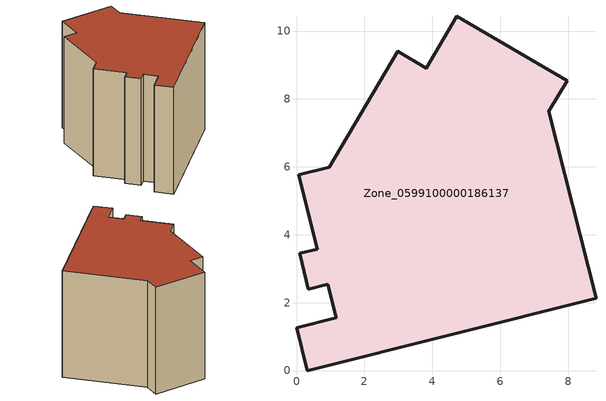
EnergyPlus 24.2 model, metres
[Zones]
Zone_0599100000186137
 floor ground (C_G): 0.96,5.99 2.98,9.41 3.82,8.91 4.72,10.43 7.97,8.53 7.43,7.63 8.82,2.13 0.32,0 0,1.26 1.17,1.55 0.92,2.55 0.35,2.4 0.09,3.45 0.61,3.57 0.07,5.77 z0
 wall outside (C_F): 0,1.26 0.32,0 8.82,2.13 7.43,7.63 7.97,8.53 4.72,10.43 3.82,8.91 2.98,9.41 0.96,5.99 0.07,5.77 0.61,3.57 0.09,3.45 0.35,2.4 0.92,2.55 1.17,1.55 0,1.26 z0:7.99
 roof outside (C_R): 1.17,1.55 0,1.26 0.32,0 8.82,2.13 7.43,7.63 7.97,8.53 4.72,10.43 3.82,8.91 2.98,9.41 0.96,5.99 0.07,5.77 0.61,3.57 0.09,3.45 0.35,2.4 0.92,2.55 z7.99
[BUILDING]
Pand.0599100000186137: North Axis=0; Terrain=City; Loads Convergence Tolerance Value=0.04; Temperature Convergence Tolerance Value=0.4; Solar Distribution=FullExterior; Maximum Number of Warmup Days=25; Minimum Number of Warmup Days=1
[Site:Location]
Rotterdam.The.Hague.AP_ZH_NLD Design_Conditions: Latitude=51.96; Longitude=4.45; Time Zone=1; Elevation=-4.5
[SITE:GROUNDTEMPERATURE:BUILDINGSURFACE]
18, 18, 18, 18, 18, 18, 18, 18, 18, 18, 18, 18
[MATERIAL] Thermal Absorptance=0.9; Solar Absorptance=0.7; Visible Absorptance=0.7
Name | Roughness | Thickness | Conductivity | Density | Specific Heat
G.TC.1975-1991 | MediumSmooth | 0.15 | 0.288461 | 540 | 1210
F.TC.1975-1991 | Rough | 0.3 | 0.230769 | 1920 | 840
R.TC.1975-1991 | MediumRough | 0.2 | 0.153846 | 1500 | 1000
[CONSTRUCTION]
C_G: G.TC.1975-1991
C_F: F.TC.1975-1991
C_R: R.TC.1975-1991
[ZONE]
Zone_0599100000186137: Type=1; Multiplier=1; Ceiling Height=Autocalculate; Volume=Autocalculate; Floor Area=autocalculate; Part of Total Floor Area=Yes
[ZONEINFILTRATION:DESIGNFLOWRATE]
Infil_Zone_0599100000186137: Zone or ZoneList or Space or SpaceList=Zone_0599100000186137; Schedule=AlwaysOn; Design Flow Rate Calculation Method=Flow/Area; Flow Rate per Floor Area=0.003; Constant Term Coefficient=1; Temperature Term Coefficient=0; Velocity Term Coefficient=0; Velocity Squared Term Coefficient=0
[HVACTEMPLATE:ZONE:IDEALLOADSAIRSYSTEM]
Zone_0599100000186137: Maximum Heating Supply Air Temperature=50; Minimum Cooling Supply Air Temperature=13; Maximum Heating Supply Air Humidity Ratio=0.0156; Minimum Cooling Supply Air Humidity Ratio=0.0077; Heating Limit=NoLimit; Cooling Limit=NoLimit; Dehumidification Control Type=ConstantSensibleHeatRatio; Cooling Sensible Heat Ratio=0.7; Dehumidification Setpoint=60; Humidification Control Type=None; Humidification Setpoint=30; Outdoor Air Method=None; Outdoor Air Flow Rate per Person=0.00944; Outdoor Air Flow Rate per Zone Floor Area=0; Outdoor Air Flow Rate per Zone=0; Demand Controlled Ventilation Type=None; Outdoor Air Economizer Type=NoEconomizer; Heat Recovery Type=None; Sensible Heat Recovery Effectiveness=0.7; Latent Heat Recovery Effectiveness=0.65
[ZONECONTROL:THERMOSTAT]
ThermostatControl_Zone_0599100000186137: Zone or ZoneList=Zone_0599100000186137; Control Type Schedule=DualSetpointControlType; Control 1=Thermostat_Zone_0599100000186137; Temperature Difference Between Cutout And Setpoint=0
[THERMOSTATSETPOINT:DUALSETPOINT]
Thermostat_Zone_0599100000186137: Heating Setpoint Temperature Schedule=HeatingSetpoint_Zone_0599100000186137; Cooling Setpoint Temperature Schedule=CoolingSetpoint_Zone_0599100000186137
[SCHEDULE:COMPACT]
HeatingSetpoint_Zone_0599100000186137: Through: 12/31, For: AllDays, Until: 24:00, 21
CoolingSetpoint_Zone_0599100000186137: Through: 12/31, For: AllDays, Until: 24:00, 24
DualSetpointControlType: Through: 12/31, For: AllDays, Until: 24:00, 4
AlwaysOn: Through: 12/31, For: AllDays, Until: 24:00, 1
